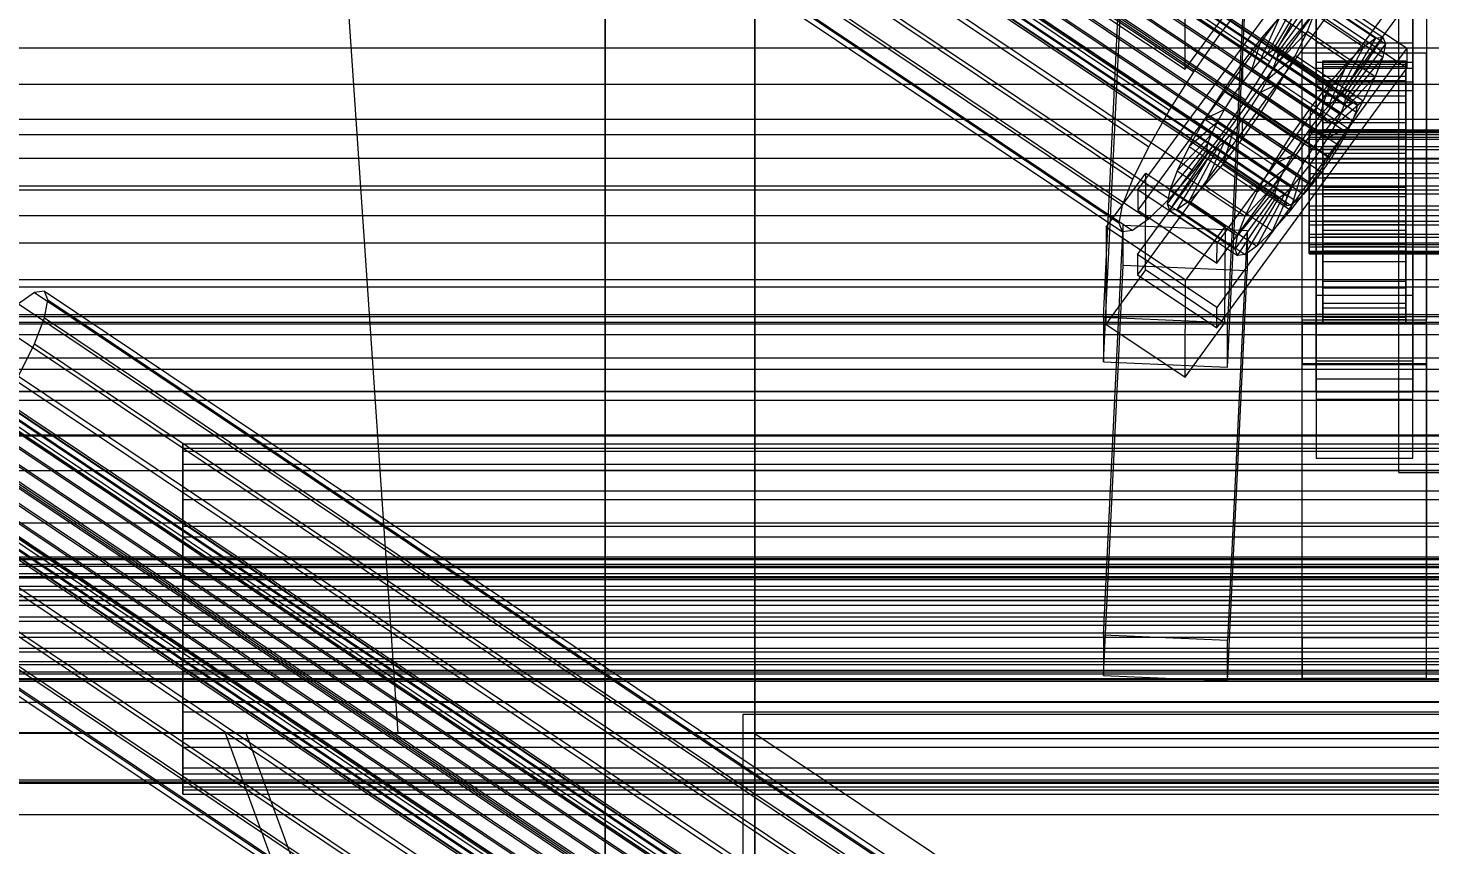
# Model space of a CAD drawing. Header units: millimetres. Extents: x -191664 to 191490, y -197311 to 10263.
# Drawn here: x -333.6 to -130.5, y -29348.9 to -29230.6 of the extents above; entities that cross this region are included whole.
import ezdxf

# ---------------------------------------------------------------- set-up
doc = ezdxf.new("R2010")
doc.units = ezdxf.units.MM
for name, color, linetype, lineweight in [('COTAS_USUARIO', 1, 'Continuous', 0), ('frontal_briquetadora', 7, 'Continuous', 0), ('frontal_C01', 7, 'Continuous', 0), ('frontal_C02', 7, 'Continuous', 0), ('frontal_C02-briq', 7, 'Continuous', 0), ('frontal_C03', 7, 'Continuous', 0), ('frontal_mezcladora', 7, 'Continuous', 0), ('frontal_secador', 7, 'Continuous', 0)]:
    doc.layers.add(name, color=color, linetype=linetype, lineweight=lineweight)
doc.dimstyles.new('PLANTA_100', dxfattribs={"dimtxt": 250, "dimasz": 150, "dimexe": 150, "dimexo": 80, "dimgap": 100, "dimtad": 1, "dimtih": 1, "dimtoh": 1, "dimdec": 1, "dimdsep": 46, "dimcen": 0.09, "dimclrd": 1, "dimclre": 1, "dimclrt": 1, "dimadec": 0, "dimazin": 0, "dimtfac": 1, "dimtdec": 4, "dimtofl": 0, "dimtmove": 0, "dimatfit": 3, "dimfxl": 1, "dimtolj": 1, "dimtzin": 0, "dimarcsym": 0})

# ---------------------------------------------------------------- blocks, each defined once
blk = doc.blocks.new('*D106')
at = {"layer": 'COTAS_USUARIO', "color": 1, "lineweight": -2, "transparency": 16777216}
for p, q in [((-1180, -29182.75), (-1180, -29032.75)), ((-60, -29332.75), (-1330, -29332.75)), ((-60, -29700), (-1330, -29700)), ((-1180, -29850), (-1180, -30000))]:
    blk.add_line(p, q, dxfattribs=at)
at = {"layer": 'COTAS_USUARIO', "color": 1, "transparency": 16777216}
for points in [[(-1205, -29182.75), (-1155, -29182.75), (-1180, -29332.75)], [(-1205, -29850), (-1155, -29850), (-1180, -29700)]]:
    blk.add_solid(points, dxfattribs=at)
at = {"layer": 'Defpoints', "color": 0, "transparency": 16777216}
for p in [(-1180, -29332.75), (20, -29332.75), (20, -29700)]:
    blk.add_point(p, dxfattribs=at)
blk = doc.blocks.new('*D109')
at = {"layer": 'COTAS_USUARIO', "color": 1, "lineweight": -2, "transparency": 16777216}
for p, q in [((-80, -28700), (-1350, -28700)), ((-1200, -31850), (-1200, -28850)), ((-80, -32000), (-1350, -32000))]:
    blk.add_line(p, q, dxfattribs=at)
at = {"layer": 'COTAS_USUARIO', "color": 1, "transparency": 16777216}
for points in [[(-1225, -28850), (-1175, -28850), (-1200, -28700)], [(-1225, -31850), (-1175, -31850), (-1200, -32000)]]:
    blk.add_solid(points, dxfattribs=at)
at = {"layer": 'Defpoints', "color": 0, "transparency": 16777216}
for p in [(-1200, -28700), (0, -28700), (0, -32000)]:
    blk.add_point(p, dxfattribs=at)
blk = doc.blocks.new('*D111')
at = {"layer": 'COTAS_USUARIO', "color": 1, "lineweight": -2, "transparency": 16777216}
for p, q in [((-80, -27700), (-1350, -27700)), ((-1200, -31850), (-1200, -27850)), ((-80, -32000), (-1350, -32000))]:
    blk.add_line(p, q, dxfattribs=at)
at = {"layer": 'COTAS_USUARIO', "color": 1, "transparency": 16777216}
for points in [[(-1225, -27850), (-1175, -27850), (-1200, -27700)], [(-1225, -31850), (-1175, -31850), (-1200, -32000)]]:
    blk.add_solid(points, dxfattribs=at)
at = {"layer": 'Defpoints', "color": 0, "transparency": 16777216}
for p in [(-1200, -27700), (0, -27700), (0, -32000)]:
    blk.add_point(p, dxfattribs=at)
blk = doc.blocks.new('*D121')
at = {"layer": 'COTAS_USUARIO', "color": 1, "lineweight": -2, "transparency": 16777216}
for p, q in [((-80, -29000), (-1350, -29000)), ((-1200, -31850), (-1200, -29150)), ((-80, -32000), (-1350, -32000))]:
    blk.add_line(p, q, dxfattribs=at)
at = {"layer": 'COTAS_USUARIO', "color": 1, "transparency": 16777216}
for points in [[(-1225, -29150), (-1175, -29150), (-1200, -29000)], [(-1225, -31850), (-1175, -31850), (-1200, -32000)]]:
    blk.add_solid(points, dxfattribs=at)
at = {"layer": 'Defpoints', "color": 0, "transparency": 16777216}
for p in [(-1200, -29000), (0, -29000), (0, -32000)]:
    blk.add_point(p, dxfattribs=at)

msp = doc.modelspace()

# ---------------------------------------------------------------- linework, layer by layer
at = {"layer": 'frontal_briquetadora', "color": 253, "true_color": 0xa8b8bb}
for p, q in [((-170, -29700), (-305, -29332.75)), ((-305, -29332.75), (-302, -29332.75)), ((345, -29332.75), (-305, -29332.75)), ((-167, -29700), (-302, -29332.75))]:
    msp.add_line(p, q, dxfattribs=at)
at = {"layer": 'frontal_C01', "color": 251, "true_color": 0x586d65}
for p, q in [((-250, -28680.37), (-250, -31735.76)), ((-250, -31740.5), (-250, -28685.1))]:
    msp.add_line(p, q, dxfattribs=at)
at = {"layer": 'frontal_C01', "color": 139, "true_color": 0x345e4e}
for p, q in [((-228.3, -29114.26), (-228.3, -29426.45)), ((-228.3, -29432.13), (-228.3, -29119.95))]:
    msp.add_line(p, q, dxfattribs=at)
at = {"layer": 'frontal_C01', "color": 139, "true_color": 0x354b57}
for p, q in [((-147, -29236.46), (-147, -29190.99)), ((-133, -29190.99), (-133, -29236.46)), ((-147, -29194.19), (-147, -29239.66)), ((-133, -29239.66), (-133, -29194.19)), ((-177.81, -29272.54), (-174.94, -29213.72)), ((-156.96, -29214.51), (-159.83, -29273.33)), ((-177.81, -29278.95), (-174.94, -29220.13)), ((-165.98, -29236.57), (-165.93, -29221.2)), ((-159.83, -29279.74), (-156.96, -29220.92)), ((-147, -29238.73), (-147, -29223.36)), ((-147, -29232.83), (-147, -29223.36)), ((-133, -29223.36), (-133, -29238.73)), ((-133, -29223.36), (-133, -29232.83)), ((-177.45, -29228.96), (-165.98, -29236.57)), ((-165.98, -29236.57), (-160.25, -29228.81)), ((-149, -29234.25), (-149, -29227.84)), ((-149, -29272.94), (-149, -29227.84)), ((-131, -29227.84), (-131, -29234.25)), ((-131, -29227.84), (-131, -29272.94)), ((-133, -29232.83), (-147, -29232.83)), ((-147, -29232.83), (-147, -29248.2)), ((-133, -29248.2), (-133, -29232.83)), ((-131, -29234.25), (-149, -29234.25)), ((-149, -29279.34), (-149, -29234.25)), ((-131, -29279.34), (-131, -29234.25)), ((-133, -29236.46), (-147, -29236.46)), ((-147, -29236.46), (-147, -29239.66)), ((-133, -29239.66), (-133, -29236.46)), ((-133, -29238.73), (-147, -29238.73)), ((-147, -29238.73), (-147, -29248.2)), ((-133, -29248.2), (-133, -29238.73)), ((-147, -29239.66), (-133, -29239.66)), ((-147, -29248.2), (-133, -29248.2)), ((-425, -29267.06), (425, -29267.06)), ((-159.83, -29273.33), (-177.81, -29272.54)), ((-177.81, -29272.54), (-177.81, -29278.95)), ((-159.83, -29279.74), (-159.83, -29273.33)), ((-131, -29272.94), (-149, -29272.94)), ((-149, -29272.94), (-149, -29279.34)), ((-131, -29279.34), (-131, -29272.94)), ((980, -29275.06), (-980, -29275.06)), ((980, -29280.06), (-980, -29280.06)), ((425, -29278.43), (-425, -29278.43)), ((-177.81, -29278.95), (-159.83, -29279.74)), ((-149, -29279.34), (-131, -29279.34)), ((425, -29283.32), (-425, -29283.32)), ((-425, -29294.69), (425, -29294.69))]:
    msp.add_line(p, q, dxfattribs=at)
at = {"layer": 'frontal_C02', "color": 251, "true_color": 0x586d65}
for p, q in [((-250, -28976.99), (-250, -31767.54)), ((-250, -31772.31), (-250, -28981.77))]:
    msp.add_line(p, q, dxfattribs=at)
at = {"layer": 'frontal_C02', "color": 9, "true_color": 0xbac6cb}
for p, q in [((-356.35, -29098.78), (-142.55, -29242.02)), ((-355.53, -29098.2), (-141.73, -29241.44)), ((-355.02, -29098.13), (-141.22, -29241.37)), ((-354.84, -29098.57), (-141.04, -29241.81)), ((-358.66, -29101.25), (-144.86, -29244.5)), ((-357.42, -29099.82), (-143.62, -29243.06)), ((-355.54, -29100.83), (-141.74, -29244.07)), ((-355.02, -29099.49), (-141.22, -29242.73)), ((-146.2, -29246.23), (-360, -29102.99)), ((-356.36, -29102.5), (-142.56, -29245.74)), ((-361.33, -29104.9), (-147.53, -29248.15)), ((-357.43, -29104.37), (-143.64, -29247.62)), ((-362.58, -29106.87), (-148.78, -29250.11)), ((-358.68, -29106.34), (-144.88, -29249.58)), ((-363.65, -29108.74), (-149.85, -29251.99)), ((-360.02, -29108.25), (-146.22, -29251.49)), ((-364.47, -29110.41), (-150.67, -29253.65)), ((-362.6, -29111.42), (-148.8, -29254.66)), ((-361.35, -29109.99), (-147.55, -29253.23)), ((-365.17, -29112.67), (-151.37, -29255.91)), ((-364.99, -29111.75), (-151.19, -29254.99)), ((-364.99, -29113.11), (-151.2, -29256.35)), ((-364.48, -29113.04), (-150.68, -29256.28)), ((-363.66, -29112.46), (-149.86, -29255.71)), ((-142.55, -29242.02), (-141.73, -29241.44)), ((-141.73, -29241.44), (-141.22, -29241.37)), ((-141.22, -29241.37), (-141.04, -29241.81)), ((-144.86, -29244.5), (-143.62, -29243.06)), ((-143.62, -29243.06), (-142.55, -29242.02)), ((-141.22, -29242.73), (-141.74, -29244.07)), ((-141.04, -29241.81), (-141.22, -29242.73)), ((-148, -29245.73), (-148, -29245.35)), ((-148, -29245.35), (-148, -29245.57)), ((-148, -29245.35), (148, -29245.35)), ((-148, -29245.57), (-148, -29246.4)), ((-148, -29245.57), (148, -29245.57)), ((-146.2, -29246.23), (-144.86, -29244.5)), ((-141.74, -29244.07), (-142.56, -29245.74)), ((-148, -29246.71), (-148, -29245.73)), ((-148, -29245.73), (148, -29245.73)), ((-148, -29246.4), (-148, -29247.76)), ((-148, -29246.4), (148, -29246.4)), ((-148, -29248.2), (-148, -29246.71)), ((-148, -29246.71), (148, -29246.71)), ((-147.53, -29248.15), (-146.2, -29246.23)), ((-143.64, -29247.62), (-144.88, -29249.58)), ((-142.56, -29245.74), (-143.64, -29247.62)), ((-148.78, -29250.11), (-147.53, -29248.15)), ((-148, -29247.76), (-148, -29249.57)), ((-148, -29247.76), (148, -29247.76)), ((-148, -29250.12), (-148, -29248.2)), ((-148, -29248.2), (148, -29248.2)), ((-148, -29249.57), (-148, -29251.71)), ((-148, -29249.57), (148, -29249.57)), ((-144.88, -29249.58), (-146.22, -29251.49)), ((-149.85, -29251.99), (-148.78, -29250.11)), ((-148, -29252.32), (-148, -29250.12)), ((-148, -29250.12), (148, -29250.12)), ((-146.22, -29251.49), (-147.55, -29253.23)), ((-151.19, -29254.99), (-150.67, -29253.65)), ((-150.67, -29253.65), (-149.85, -29251.99)), ((-147.55, -29253.23), (-148.8, -29254.66)), ((-148, -29251.71), (-148, -29254.03)), ((148, -29251.71), (-148, -29251.71)), ((-148, -29254.65), (-148, -29252.32)), ((-148, -29252.32), (148, -29252.32)), ((-151.37, -29255.91), (-151.19, -29254.99)), ((-149.86, -29255.71), (-150.68, -29256.28)), ((-148.8, -29254.66), (-149.86, -29255.71)), ((-148, -29254.03), (-148, -29256.37)), ((-148, -29254.03), (148, -29254.03)), ((-148, -29256.97), (-148, -29254.65)), ((-148, -29254.65), (148, -29254.65)), ((-151.2, -29256.35), (-151.37, -29255.91)), ((-150.68, -29256.28), (-151.2, -29256.35)), ((-148, -29256.37), (-148, -29258.57)), ((-148, -29256.37), (148, -29256.37)), ((-148, -29259.11), (-148, -29256.97)), ((-148, -29256.97), (148, -29256.97)), ((-148, -29258.57), (-148, -29260.48)), ((-148, -29258.57), (148, -29258.57)), ((-148, -29260.92), (-148, -29259.11)), ((-148, -29259.11), (148, -29259.11)), ((-148, -29260.48), (-148, -29261.97)), ((-148, -29260.48), (148, -29260.48)), ((-148, -29262.29), (-148, -29260.92)), ((-148, -29260.92), (148, -29260.92)), ((-148, -29261.97), (-148, -29262.95)), ((-148, -29261.97), (148, -29261.97)), ((-148, -29263.11), (-148, -29262.29)), ((-148, -29262.29), (148, -29262.29)), ((-148, -29262.95), (-148, -29263.34)), ((-148, -29262.95), (148, -29262.95)), ((-148, -29263.34), (-148, -29263.11)), ((-148, -29263.11), (148, -29263.11)), ((-148, -29263.34), (148, -29263.34)), ((-356.35, -29273.16), (-142.55, -29416.4)), ((-355.53, -29272.58), (-141.73, -29415.82)), ((-355.02, -29272.51), (-141.22, -29415.75)), ((-355.02, -29273.87), (-141.22, -29417.11)), ((-354.84, -29272.95), (-141.04, -29416.19)), ((-358.66, -29275.64), (-144.86, -29418.88)), ((-357.42, -29274.2), (-143.62, -29417.44)), ((-355.54, -29275.21), (-141.74, -29418.45)), ((-146.2, -29420.61), (-360, -29277.37)), ((-356.36, -29276.88), (-142.56, -29420.12)), ((-361.33, -29279.28), (-147.53, -29422.53)), ((-357.43, -29278.75), (-143.64, -29422)), ((-362.58, -29281.25), (-148.78, -29424.49)), ((-358.68, -29280.72), (-144.88, -29423.96)), ((-363.65, -29283.12), (-149.85, -29426.37)), ((-360.02, -29282.63), (-146.22, -29425.87)), ((-364.99, -29286.13), (-151.19, -29429.37)), ((-364.47, -29284.79), (-150.67, -29428.03)), ((-362.6, -29285.8), (-148.8, -29429.04)), ((-361.35, -29284.37), (-147.55, -29427.61)), ((-365.17, -29287.05), (-151.37, -29430.29)), ((-364.99, -29287.49), (-151.2, -29430.73)), ((-364.48, -29287.42), (-150.68, -29430.66)), ((-363.66, -29286.84), (-149.86, -29430.09)), ((-440, -29307.22), (440, -29307.22)), ((-440, -29307.45), (440, -29307.45)), ((-440, -29307.61), (440, -29307.61)), ((-440, -29308.27), (440, -29308.27)), ((-440, -29308.58), (440, -29308.58)), ((-440, -29309.63), (440, -29309.63)), ((-440, -29310.08), (440, -29310.08)), ((-440, -29311.45), (440, -29311.45)), ((-440, -29311.99), (440, -29311.99)), ((440, -29313.58), (-440, -29313.58)), ((-440, -29314.19), (440, -29314.19)), ((-440, -29315.9), (440, -29315.9)), ((-440, -29316.53), (440, -29316.53)), ((-440, -29318.24), (440, -29318.24)), ((-440, -29318.84), (440, -29318.84)), ((-440, -29320.44), (440, -29320.44)), ((-440, -29320.98), (440, -29320.98)), ((-440, -29322.35), (440, -29322.35)), ((-440, -29322.8), (440, -29322.8)), ((-440, -29323.85), (440, -29323.85)), ((-440, -29324.16), (440, -29324.16)), ((-440, -29324.82), (440, -29324.82)), ((-440, -29324.98), (440, -29324.98)), ((-440, -29325.21), (440, -29325.21))]:
    msp.add_line(p, q, dxfattribs=at)
at = {"layer": 'frontal_C02', "color": 252, "true_color": 0x83939a}
for p, q in [((-160.92, -29231.56), (-345.23, -29108.08)), ((-349, -29113.48), (-164.69, -29236.96)), ((-338, -29111.98), (-153.69, -29235.47)), ((-341.52, -29117.52), (-157.21, -29241)), ((-352.52, -29119.02), (-168.21, -29242.5)), ((-345.29, -29122.92), (-160.98, -29246.41)), ((-355.54, -29124.32), (-171.23, -29247.8)), ((-357.86, -29129.01), (-173.55, -29252.5)), ((-349.06, -29127.82), (-164.75, -29251.3)), ((-359.33, -29132.79), (-175.02, -29256.28)), ((-352.57, -29131.87), (-168.26, -29255.36)), ((-359.83, -29135.39), (-175.52, -29258.88)), ((-355.58, -29134.81), (-171.28, -29258.3)), ((-359.34, -29136.64), (-175.03, -29260.12)), ((-357.89, -29136.44), (-173.58, -29259.92)), ((-160.92, -29231.56), (-157.15, -29226.66)), ((-150.67, -29230.17), (-153.69, -29235.47)), ((-164.69, -29236.96), (-160.92, -29231.56)), ((-168.21, -29242.5), (-164.69, -29236.96)), ((-153.69, -29235.47), (-157.21, -29241)), ((-157.21, -29241), (-160.98, -29246.41)), ((-171.23, -29247.8), (-168.21, -29242.5)), ((-160.98, -29246.41), (-164.75, -29251.3)), ((-173.55, -29252.5), (-171.23, -29247.8)), ((-164.75, -29251.3), (-168.26, -29255.36)), ((-175.02, -29256.28), (-173.55, -29252.5)), ((-168.26, -29255.36), (-171.28, -29258.3)), ((-175.52, -29258.88), (-175.02, -29256.28)), ((-175.03, -29260.12), (-175.52, -29258.88)), ((-171.28, -29258.3), (-173.58, -29259.92)), ((-173.58, -29259.92), (-175.03, -29260.12)), ((-332.63, -29268.94), (-334.94, -29270.56)), ((-331.18, -29268.74), (-332.63, -29268.94)), ((-332.63, -29268.94), (-148.32, -29392.42)), ((-330.69, -29269.99), (-331.18, -29268.74)), ((-331.18, -29268.74), (-146.87, -29392.23)), ((-334.94, -29270.56), (-150.63, -29394.05)), ((-331.2, -29272.59), (-330.69, -29269.99)), ((-330.69, -29269.99), (-146.38, -29393.47)), ((-337.95, -29273.5), (-153.64, -29396.99)), ((-332.66, -29276.36), (-331.2, -29272.59)), ((-331.2, -29272.59), (-146.89, -29396.07)), ((-341.46, -29277.56), (-157.15, -29401.04)), ((-334.98, -29281.06), (-332.66, -29276.36)), ((-332.66, -29276.36), (-148.35, -29399.85)), ((-334.98, -29281.06), (-150.67, -29404.55)), ((-160.92, -29405.94), (-345.23, -29282.46)), ((-349, -29287.86), (-164.69, -29411.34)), ((-338, -29286.36), (-153.69, -29409.85)), ((-341.52, -29291.9), (-157.21, -29415.38)), ((-311.15, -29291.92), (-311.15, -29290.83)), ((-311.15, -29290.83), (-311.15, -29291.47)), ((-311.15, -29290.83), (311.15, -29290.83)), ((-311.15, -29291.47), (-311.15, -29293.79)), ((-311.15, -29291.47), (311.15, -29291.47)), ((-311.15, -29294.67), (-311.15, -29291.92)), ((-311.15, -29291.92), (311.15, -29291.92)), ((-352.52, -29293.4), (-168.21, -29416.88)), ((-311.15, -29293.79), (-311.15, -29297.64)), ((-311.15, -29293.79), (311.15, -29293.79)), ((-311.15, -29298.89), (-311.15, -29294.67)), ((-311.15, -29294.67), (311.15, -29294.67)), ((-345.29, -29297.3), (-160.98, -29420.79)), ((-311.15, -29297.64), (-311.15, -29302.76)), ((-311.15, -29297.64), (311.15, -29297.64)), ((-355.54, -29298.7), (-171.23, -29422.18)), ((-311.15, -29304.29), (-311.15, -29298.89)), ((-311.15, -29298.89), (311.15, -29298.89)), ((-349.06, -29302.2), (-164.75, -29425.68)), ((-357.86, -29303.4), (-173.55, -29426.88)), ((-311.15, -29302.76), (-311.15, -29308.79)), ((-311.15, -29302.76), (311.15, -29302.76)), ((-311.15, -29310.5), (-311.15, -29304.29)), ((-311.15, -29304.29), (311.15, -29304.29)), ((-352.57, -29306.25), (-168.26, -29429.74)), ((-359.33, -29307.17), (-175.02, -29430.66)), ((-359.83, -29309.77), (-175.52, -29433.26)), ((-355.58, -29309.19), (-171.28, -29432.68)), ((-311.15, -29308.79), (-311.15, -29315.33)), ((311.15, -29308.79), (-311.15, -29308.79)), ((-311.15, -29317.1), (-311.15, -29310.5)), ((-311.15, -29310.5), (311.15, -29310.5)), ((-359.34, -29311.02), (-175.03, -29434.5)), ((-357.89, -29310.82), (-173.58, -29434.3)), ((-311.15, -29315.33), (-311.15, -29321.93)), ((-311.15, -29315.33), (311.15, -29315.33)), ((-311.15, -29323.64), (-311.15, -29317.1)), ((-311.15, -29317.1), (311.15, -29317.1)), ((-311.15, -29321.93), (-311.15, -29328.14)), ((-311.15, -29321.93), (311.15, -29321.93)), ((-311.15, -29329.67), (-311.15, -29323.64)), ((-311.15, -29323.64), (311.15, -29323.64)), ((-311.15, -29328.14), (-311.15, -29333.54)), ((-311.15, -29328.14), (311.15, -29328.14)), ((-311.15, -29334.79), (-311.15, -29329.67)), ((-311.15, -29329.67), (311.15, -29329.67)), ((-311.15, -29333.54), (-311.15, -29337.76)), ((-311.15, -29333.54), (311.15, -29333.54)), ((-311.15, -29338.64), (-311.15, -29334.79)), ((-311.15, -29334.79), (311.15, -29334.79)), ((-311.15, -29337.76), (-311.15, -29340.51)), ((-311.15, -29337.76), (311.15, -29337.76)), ((-311.15, -29340.96), (-311.15, -29338.64)), ((-311.15, -29338.64), (311.15, -29338.64)), ((-311.15, -29340.51), (-311.15, -29341.6)), ((-311.15, -29340.51), (311.15, -29340.51)), ((-311.15, -29341.6), (-311.15, -29340.96)), ((-311.15, -29340.96), (311.15, -29340.96)), ((-311.15, -29341.6), (311.15, -29341.6))]:
    msp.add_line(p, q, dxfattribs=at)
at = {"layer": 'frontal_C02', "color": 139, "true_color": 0x345e4e}
for p, q in [((-228.3, -29158.45), (-228.3, -29332.83)), ((-228.3, -29338.57), (-228.3, -29164.19)), ((-130, -29398.69), (-228.3, -29332.83)), ((-228.3, -29332.83), (-228.3, -29617.65)), ((-228.3, -29332.83), (-228.3, -29338.57)), ((-228.3, -29623.39), (-228.3, -29338.57)), ((-228.3, -29338.57), (-130, -29404.43))]:
    msp.add_line(p, q, dxfattribs=at)
at = {"layer": 'frontal_C02', "color": 139, "true_color": 0x354b57}
for p, q in [((-172.81, -29254.07), (-145.28, -29216.48)), ((-145.29, -29219.4), (-172.82, -29256.99)), ((-133.81, -29224.16), (-161.34, -29261.75)), ((-172.85, -29263.42), (-145.32, -29225.83)), ((-161.35, -29264.68), (-133.82, -29227.08)), ((-147, -29272.11), (-147, -29226.21)), ((-145.32, -29225.83), (-133.85, -29233.51)), ((-133, -29226.21), (-133, -29272.11)), ((-145.33, -29228.75), (-172.86, -29266.35)), ((-147, -29229.13), (-147, -29275.04)), ((-133.86, -29236.44), (-145.33, -29228.75)), ((-133, -29275.04), (-133, -29229.13)), ((-133.85, -29233.51), (-161.38, -29271.11)), ((-133.85, -29233.51), (-133.86, -29236.44)), ((-161.39, -29274.03), (-133.86, -29236.44)), ((-147, -29238.48), (-147, -29235.56)), ((-147, -29235.56), (-133, -29235.56)), ((-147, -29281.47), (-147, -29235.56)), ((-133, -29235.56), (-133, -29238.48)), ((-133, -29235.56), (-133, -29281.47)), ((-133, -29238.48), (-147, -29238.48)), ((-147, -29238.48), (-147, -29284.39)), ((-133, -29284.39), (-133, -29238.48)), ((450, -29246.08), (-450, -29246.08)), ((-177.39, -29259.46), (-171.66, -29251.63)), ((-171.72, -29265.66), (-171.66, -29251.63)), ((-171.66, -29251.63), (-160.19, -29259.31)), ((-172.81, -29254.07), (-172.82, -29256.99)), ((-161.34, -29261.75), (-172.81, -29254.07)), ((-172.82, -29256.99), (-161.35, -29264.68)), ((-450, -29257.78), (450, -29257.78)), ((-177.81, -29318.54), (-174.94, -29259.16)), ((-177.39, -29259.46), (-177.45, -29273.49)), ((-165.93, -29267.14), (-177.39, -29259.46)), ((-174.94, -29265.01), (-174.94, -29259.16)), ((-174.94, -29259.16), (-156.96, -29259.96)), ((-160.19, -29259.31), (-165.93, -29267.14)), ((-160.19, -29259.31), (-160.25, -29273.34)), ((-161.35, -29264.68), (-161.34, -29261.75)), ((-156.96, -29259.96), (-159.83, -29319.34)), ((-156.96, -29259.96), (-156.96, -29265.8)), ((-172.85, -29263.42), (-172.86, -29266.35)), ((-161.38, -29271.11), (-172.85, -29263.42)), ((-177.81, -29324.39), (-174.94, -29265.01)), ((-171.72, -29265.66), (-177.45, -29273.49)), ((-156.96, -29265.8), (-174.94, -29265.01)), ((-160.25, -29273.34), (-171.72, -29265.66)), ((-159.83, -29325.18), (-156.96, -29265.8)), ((-172.86, -29266.35), (-161.39, -29274.03)), ((-165.98, -29281.17), (-165.93, -29267.14)), ((-147, -29283.35), (-147, -29269.32)), ((-147, -29269.32), (-133, -29269.32)), ((-147, -29278.89), (-147, -29269.32)), ((-133, -29269.32), (-133, -29283.35)), ((-133, -29269.32), (-133, -29278.89)), ((-161.39, -29274.03), (-161.38, -29271.11)), ((-177.45, -29273.49), (-165.98, -29281.17)), ((-165.98, -29281.17), (-160.25, -29273.34)), ((-149, -29279.26), (-149, -29273.41)), ((-149, -29273.41), (-131, -29273.41)), ((-149, -29318.94), (-149, -29273.41)), ((-133, -29272.11), (-147, -29272.11)), ((-147, -29272.11), (-147, -29275.04)), ((-133, -29275.04), (-133, -29272.11)), ((-131, -29273.41), (-131, -29279.26)), ((-131, -29273.41), (-131, -29318.94)), ((-147, -29275.04), (-133, -29275.04)), ((-131, -29279.26), (-149, -29279.26)), ((-149, -29324.78), (-149, -29279.26)), ((-133, -29278.89), (-147, -29278.89)), ((-147, -29278.89), (-147, -29292.92)), ((-133, -29292.92), (-133, -29278.89)), ((-131, -29324.78), (-131, -29279.26)), ((-133, -29281.47), (-147, -29281.47)), ((-147, -29281.47), (-147, -29284.39)), ((-133, -29284.39), (-133, -29281.47)), ((-133, -29283.35), (-147, -29283.35)), ((-147, -29283.35), (-147, -29292.92)), ((-133, -29292.92), (-133, -29283.35)), ((-147, -29284.39), (-133, -29284.39)), ((-147, -29292.92), (-133, -29292.92)), ((-425, -29313.48), (425, -29313.48)), ((-159.83, -29319.34), (-177.81, -29318.54)), ((-177.81, -29318.54), (-177.81, -29324.39)), ((-159.83, -29325.18), (-159.83, -29319.34)), ((-131, -29318.94), (-149, -29318.94)), ((-149, -29318.94), (-149, -29324.78)), ((-131, -29324.78), (-131, -29318.94)), ((-177.81, -29324.39), (-159.83, -29325.18)), ((-149, -29324.78), (-131, -29324.78)), ((425, -29324.96), (-425, -29324.96)), ((425, -29328.33), (-425, -29328.33)), ((-425, -29339.8), (425, -29339.8))]:
    msp.add_line(p, q, dxfattribs=at)
at = {"layer": 'frontal_C02', "color": 155, "true_color": 0x617580}
for p, q in [((-154.02, -29234.33), (-149.95, -29226.73)), ((-153.2, -29233.76), (-148.23, -29225.51)), ((-152.69, -29233.69), (-147.14, -29225.37)), ((-152.51, -29234.13), (-146.78, -29226.3)), ((-149.95, -29226.73), (-140.12, -29233.32)), ((-148.23, -29225.51), (-138.4, -29232.1)), ((-147.14, -29225.37), (-137.31, -29231.95)), ((-146.78, -29226.3), (-136.95, -29232.88)), ((-155.08, -29235.38), (-152.21, -29228.93)), ((-152.21, -29228.93), (-154.83, -29231.96)), ((-152.69, -29235.05), (-147.15, -29228.24)), ((-152.21, -29228.93), (-142.38, -29235.51)), ((-148.25, -29231.07), (-147.15, -29228.24)), ((-147.15, -29228.24), (-137.32, -29234.83)), ((-153.21, -29236.39), (-148.25, -29231.07)), ((-149.99, -29234.58), (-148.25, -29231.07)), ((-148.25, -29231.07), (-138.42, -29237.65)), ((-154.83, -29231.96), (-157.65, -29235.63)), ((-156.33, -29236.81), (-154.83, -29231.96)), ((-154.83, -29231.96), (-145, -29238.55)), ((-140.12, -29233.32), (-144.19, -29240.92)), ((-138.4, -29232.1), (-143.37, -29240.34)), ((-137.31, -29231.95), (-142.86, -29240.27)), ((-136.95, -29232.88), (-142.68, -29240.72)), ((-142.38, -29235.51), (-140.12, -29233.32)), ((-140.12, -29233.32), (-138.4, -29232.1)), ((-138.4, -29232.1), (-137.31, -29231.95)), ((-136.95, -29232.88), (-137.32, -29234.83)), ((-137.31, -29231.95), (-136.95, -29232.88)), ((-156.33, -29236.81), (-155.08, -29235.38)), ((-155.08, -29235.38), (-154.02, -29234.33)), ((-145.26, -29241.96), (-155.08, -29235.38)), ((-154.03, -29238.05), (-149.99, -29234.58)), ((-154.02, -29234.33), (-153.2, -29233.76)), ((-144.19, -29240.92), (-154.02, -29234.33)), ((-152.69, -29235.05), (-153.21, -29236.39)), ((-153.2, -29233.76), (-152.69, -29233.69)), ((-143.37, -29240.34), (-153.2, -29233.76)), ((-142.86, -29240.27), (-152.69, -29233.69)), ((-152.69, -29233.69), (-152.51, -29234.13)), ((-152.51, -29234.13), (-152.69, -29235.05)), ((-142.86, -29241.64), (-152.69, -29235.05)), ((-142.68, -29240.72), (-152.51, -29234.13)), ((-152.25, -29238.55), (-149.99, -29234.58)), ((-149.99, -29234.58), (-140.16, -29241.17)), ((-146, -29245.35), (-146, -29235.35)), ((-146, -29235.35), (-146, -29235.83)), ((-146, -29235.35), (-134, -29235.35)), ((-146, -29236.17), (-146, -29235.35)), ((-137.32, -29234.83), (-142.86, -29241.64)), ((-137.32, -29234.83), (-138.42, -29237.65)), ((-134, -29235.83), (-134, -29235.35)), ((-134, -29235.35), (-134, -29245.35)), ((-134, -29235.35), (-134, -29236.17)), ((-157.65, -29235.63), (-160.47, -29239.67)), ((-157.65, -29235.63), (-157.66, -29238.55)), ((-157.66, -29238.55), (-156.33, -29236.81)), ((-147.82, -29242.21), (-157.65, -29235.63)), ((-146.5, -29243.4), (-156.33, -29236.81)), ((-153.21, -29236.39), (-154.03, -29238.05)), ((-143.38, -29242.97), (-153.21, -29236.39)), ((-146, -29245.57), (-146, -29235.83)), ((-146, -29235.83), (-146, -29237.57)), ((-146, -29235.83), (-134, -29235.83)), ((-146, -29245.73), (-146, -29236.17)), ((-146, -29236.17), (-134, -29236.17)), ((-146, -29238.23), (-146, -29236.17)), ((-142.38, -29235.51), (-145.26, -29241.96)), ((-145, -29238.55), (-142.38, -29235.51)), ((-134, -29237.57), (-134, -29235.83)), ((-134, -29235.83), (-134, -29245.57)), ((-134, -29236.17), (-134, -29245.73)), ((-134, -29236.17), (-134, -29238.23)), ((-159, -29240.46), (-157.66, -29238.55)), ((-157.66, -29238.55), (-147.83, -29245.13)), ((-154.03, -29238.05), (-155.1, -29239.93)), ((-155.1, -29239.93), (-152.25, -29238.55)), ((-154.88, -29242.69), (-152.25, -29238.55)), ((-144.2, -29244.64), (-154.03, -29238.05)), ((-152.25, -29238.55), (-142.42, -29245.13)), ((-147.82, -29242.21), (-145, -29238.55)), ((-145, -29238.55), (-146.5, -29243.4)), ((-146, -29246.4), (-146, -29237.57)), ((-146, -29237.57), (-146, -29240.45)), ((-146, -29237.57), (-134, -29237.57)), ((-146, -29246.71), (-146, -29238.23)), ((-146, -29238.23), (-134, -29238.23)), ((-146, -29241.38), (-146, -29238.23)), ((-138.42, -29237.65), (-143.38, -29242.97)), ((-138.42, -29237.65), (-140.16, -29241.17)), ((-134, -29240.45), (-134, -29237.57)), ((-134, -29237.57), (-134, -29246.4)), ((-134, -29238.23), (-134, -29246.71)), ((-134, -29238.23), (-134, -29241.38)), ((-160.47, -29239.67), (-163.1, -29243.81)), ((-159, -29240.46), (-160.47, -29239.67)), ((-160.47, -29239.67), (-150.64, -29246.25)), ((-160.25, -29242.42), (-159, -29240.46)), ((-149.17, -29247.05), (-159, -29240.46)), ((-155.1, -29239.93), (-156.35, -29241.89)), ((-145.27, -29246.52), (-155.1, -29239.93)), ((-146, -29247.76), (-146, -29240.45)), ((-146, -29240.45), (-146, -29244.28)), ((-146, -29240.45), (-134, -29240.45)), ((-146, -29248.2), (-146, -29241.38)), ((-146, -29241.38), (-134, -29241.38)), ((-146, -29245.42), (-146, -29241.38)), ((-144.19, -29240.92), (-145.26, -29241.96)), ((-140.16, -29241.17), (-144.2, -29244.64)), ((-143.37, -29240.34), (-144.19, -29240.92)), ((-142.86, -29240.27), (-143.37, -29240.34)), ((-142.68, -29240.72), (-142.86, -29240.27)), ((-142.86, -29241.64), (-142.68, -29240.72)), ((-140.16, -29241.17), (-142.42, -29245.13)), ((-134, -29244.28), (-134, -29240.45)), ((-134, -29240.45), (-134, -29247.76)), ((-134, -29241.38), (-134, -29248.2)), ((-134, -29241.38), (-134, -29245.42)), ((-160.25, -29242.42), (-163.1, -29243.81)), ((-161.32, -29244.3), (-160.25, -29242.42)), ((-150.42, -29249.01), (-160.25, -29242.42)), ((-157.7, -29246.73), (-154.88, -29242.69)), ((-156.35, -29241.89), (-157.69, -29243.81)), ((-156.35, -29241.89), (-154.88, -29242.69)), ((-146.52, -29248.48), (-156.35, -29241.89)), ((-154.88, -29242.69), (-145.05, -29249.28)), ((-150.64, -29246.25), (-147.82, -29242.21)), ((-147.83, -29245.13), (-147.82, -29242.21)), ((-146.5, -29243.4), (-147.83, -29245.13)), ((-145.26, -29241.96), (-146.5, -29243.4)), ((-144.2, -29244.64), (-143.38, -29242.97)), ((-143.38, -29242.97), (-142.86, -29241.64)), ((-163.1, -29243.81), (-165.37, -29247.77)), ((-161.32, -29244.3), (-165.37, -29247.77)), ((-163.1, -29243.81), (-153.27, -29250.4)), ((-162.14, -29245.97), (-161.32, -29244.3)), ((-151.49, -29250.89), (-161.32, -29244.3)), ((-159.02, -29245.54), (-160.52, -29250.39)), ((-159.02, -29245.54), (-160.27, -29246.98)), ((-157.69, -29243.81), (-159.02, -29245.54)), ((-149.19, -29252.13), (-159.02, -29245.54)), ((-157.69, -29243.81), (-157.7, -29246.73)), ((-147.86, -29250.39), (-157.69, -29243.81)), ((-147.83, -29245.13), (-149.17, -29247.05)), ((-146, -29249.57), (-146, -29244.28)), ((-146, -29244.28), (-146, -29248.79)), ((-146, -29244.28), (-134, -29244.28)), ((-146, -29245.57), (-146, -29245.35)), ((-134, -29245.35), (-146, -29245.35)), ((-146, -29245.35), (-146, -29245.73)), ((-146, -29250.12), (-146, -29245.42)), ((-146, -29245.42), (-134, -29245.42)), ((-146, -29250.07), (-146, -29245.42)), ((-146, -29246.4), (-146, -29245.57)), ((-134, -29245.57), (-146, -29245.57)), ((-145.27, -29246.52), (-144.2, -29244.64)), ((-142.42, -29245.13), (-145.27, -29246.52)), ((-142.42, -29245.13), (-145.05, -29249.28)), ((-134, -29248.79), (-134, -29244.28)), ((-134, -29244.28), (-134, -29249.57)), ((-134, -29245.35), (-134, -29245.57)), ((-134, -29245.73), (-134, -29245.35)), ((-134, -29245.42), (-134, -29250.12)), ((-134, -29245.42), (-134, -29250.07)), ((-134, -29245.57), (-134, -29246.4)), ((-162.66, -29247.31), (-168.2, -29254.11)), ((-162.14, -29245.97), (-167.1, -29251.29)), ((-160.27, -29246.98), (-163.14, -29253.43)), ((-162.84, -29248.23), (-162.66, -29247.31)), ((-162.66, -29247.31), (-162.14, -29245.97)), ((-152.83, -29253.89), (-162.66, -29247.31)), ((-152.31, -29252.55), (-162.14, -29245.97)), ((-160.27, -29246.98), (-161.33, -29248.02)), ((-160.52, -29250.39), (-157.7, -29246.73)), ((-150.44, -29253.57), (-160.27, -29246.98)), ((-157.7, -29246.73), (-147.87, -29253.32)), ((-153.27, -29250.4), (-150.64, -29246.25)), ((-150.64, -29246.25), (-149.17, -29247.05)), ((-149.17, -29247.05), (-150.42, -29249.01)), ((-146.52, -29248.48), (-145.27, -29246.52)), ((-134, -29245.73), (-146, -29245.73)), ((-146, -29245.73), (-146, -29246.71)), ((-146, -29247.76), (-146, -29246.4)), ((-134, -29246.4), (-146, -29246.4)), ((-134, -29246.71), (-146, -29246.71)), ((-146, -29246.71), (-146, -29248.2)), ((-134, -29246.71), (-134, -29245.73)), ((-134, -29246.4), (-134, -29247.76)), ((-134, -29248.2), (-134, -29246.71)), ((-162.84, -29248.23), (-168.57, -29256.06)), ((-162.66, -29248.67), (-168.21, -29256.99)), ((-162.15, -29248.6), (-167.12, -29256.84)), ((-165.37, -29247.77), (-167.1, -29251.29)), ((-161.33, -29248.02), (-165.4, -29255.63)), ((-165.37, -29247.77), (-155.54, -29254.36)), ((-162.66, -29248.67), (-162.84, -29248.23)), ((-153.01, -29254.81), (-162.84, -29248.23)), ((-162.15, -29248.6), (-162.66, -29248.67)), ((-152.83, -29255.25), (-162.66, -29248.67)), ((-161.33, -29248.02), (-162.15, -29248.6)), ((-152.32, -29255.18), (-162.15, -29248.6)), ((-151.5, -29254.61), (-161.33, -29248.02)), ((-153.27, -29250.4), (-150.42, -29249.01)), ((-150.42, -29249.01), (-151.49, -29250.89)), ((-145.05, -29249.28), (-147.87, -29253.32)), ((-147.86, -29250.39), (-146.52, -29248.48)), ((-145.05, -29249.28), (-146.52, -29248.48)), ((-146, -29249.57), (-146, -29247.76)), ((-134, -29247.76), (-146, -29247.76)), ((-134, -29248.2), (-146, -29248.2)), ((-146, -29248.2), (-146, -29250.12)), ((-146, -29248.79), (-146, -29251.71)), ((-134, -29248.79), (-146, -29248.79)), ((-146, -29248.79), (-146, -29253.68)), ((-146, -29251.71), (-146, -29249.57)), ((-134, -29249.57), (-146, -29249.57)), ((-134, -29247.76), (-134, -29249.57)), ((-134, -29250.12), (-134, -29248.2)), ((-134, -29251.71), (-134, -29248.79)), ((-134, -29253.68), (-134, -29248.79)), ((-134, -29249.57), (-134, -29251.71)), ((-167.1, -29251.29), (-168.2, -29254.11)), ((-167.1, -29251.29), (-157.27, -29257.87)), ((-163.14, -29253.43), (-160.52, -29250.39)), ((-160.52, -29250.39), (-150.69, -29256.98)), ((-155.54, -29254.36), (-153.27, -29250.4)), ((-155.54, -29254.36), (-151.49, -29250.89)), ((-151.49, -29250.89), (-152.31, -29252.55)), ((-149.19, -29252.13), (-147.86, -29250.39)), ((-147.87, -29253.32), (-147.86, -29250.39)), ((-146, -29252.32), (-146, -29250.07)), ((-146, -29250.07), (-134, -29250.07)), ((-146, -29255), (-146, -29250.07)), ((-134, -29250.12), (-146, -29250.12)), ((-146, -29250.12), (-146, -29252.32)), ((-134, -29250.07), (-134, -29252.32)), ((-134, -29250.07), (-134, -29255)), ((-134, -29252.32), (-134, -29250.12)), ((-165.4, -29255.63), (-163.14, -29253.43)), ((-163.14, -29253.43), (-153.31, -29260.01)), ((-157.27, -29257.87), (-152.31, -29252.55)), ((-153.31, -29260.01), (-150.44, -29253.57)), ((-152.31, -29252.55), (-152.83, -29253.89)), ((-151.5, -29254.61), (-150.44, -29253.57)), ((-150.69, -29256.98), (-149.19, -29252.13)), ((-147.87, -29253.32), (-150.69, -29256.98)), ((-150.44, -29253.57), (-149.19, -29252.13)), ((-146, -29251.71), (-134, -29251.71)), ((-146, -29254.03), (-146, -29251.71)), ((-134, -29252.32), (-146, -29252.32)), ((-146, -29252.32), (-146, -29254.65)), ((-146, -29254.03), (-146, -29253.68)), ((-146, -29253.68), (-146, -29258.62)), ((-146, -29253.68), (-134, -29253.68)), ((-134, -29251.71), (-134, -29254.03)), ((-134, -29254.65), (-134, -29252.32)), ((-134, -29258.62), (-134, -29253.68)), ((-134, -29253.68), (-134, -29254.03)), ((-168.2, -29254.11), (-168.57, -29256.06)), ((-168.2, -29254.11), (-158.37, -29260.7)), ((-167.12, -29256.84), (-165.4, -29255.63)), ((-165.4, -29255.63), (-155.57, -29262.21)), ((-158.74, -29262.64), (-153.01, -29254.81)), ((-158.38, -29263.57), (-152.83, -29255.25)), ((-158.37, -29260.7), (-152.83, -29253.89)), ((-157.29, -29263.43), (-152.32, -29255.18)), ((-157.27, -29257.87), (-155.54, -29254.36)), ((-155.57, -29262.21), (-151.5, -29254.61)), ((-152.83, -29253.89), (-153.01, -29254.81)), ((-153.01, -29254.81), (-152.83, -29255.25)), ((-152.83, -29255.25), (-152.32, -29255.18)), ((-152.32, -29255.18), (-151.5, -29254.61)), ((-146, -29256.37), (-146, -29254.03)), ((-134, -29254.03), (-146, -29254.03)), ((-146, -29254.65), (-146, -29255)), ((-134, -29254.65), (-146, -29254.65)), ((-146, -29254.65), (-146, -29256.97)), ((-146, -29255), (-134, -29255)), ((-146, -29259.89), (-146, -29255)), ((-134, -29254.03), (-134, -29256.37)), ((-134, -29255), (-134, -29254.65)), ((-134, -29256.97), (-134, -29254.65)), ((-134, -29255), (-134, -29259.89)), ((-168.57, -29256.06), (-168.21, -29256.99)), ((-168.57, -29256.06), (-158.74, -29262.64)), ((-168.21, -29256.99), (-167.12, -29256.84)), ((-168.21, -29256.99), (-158.38, -29263.57)), ((-167.12, -29256.84), (-157.29, -29263.43)), ((-150.69, -29256.98), (-153.31, -29260.01)), ((-146, -29258.57), (-146, -29256.37)), ((-146, -29256.37), (-146, -29258.62)), ((-134, -29256.37), (-146, -29256.37)), ((-146, -29256.97), (-146, -29259.89)), ((-134, -29256.97), (-146, -29256.97)), ((-146, -29256.97), (-146, -29259.11)), ((-134, -29258.62), (-134, -29256.37)), ((-134, -29256.37), (-134, -29258.57)), ((-134, -29259.89), (-134, -29256.97)), ((-134, -29259.11), (-134, -29256.97)), ((-158.37, -29260.7), (-157.27, -29257.87)), ((-146, -29260.48), (-146, -29258.57)), ((-146, -29258.57), (-146, -29263.26)), ((-134, -29258.57), (-146, -29258.57)), ((-146, -29258.62), (-146, -29263.26)), ((-146, -29258.62), (-134, -29258.62)), ((-146, -29259.11), (-146, -29264.41)), ((-134, -29259.11), (-146, -29259.11)), ((-146, -29259.11), (-146, -29260.92)), ((-134, -29263.26), (-134, -29258.57)), ((-134, -29258.57), (-134, -29260.48)), ((-134, -29263.26), (-134, -29258.62)), ((-134, -29264.41), (-134, -29259.11)), ((-134, -29260.92), (-134, -29259.11)), ((-158.74, -29262.64), (-158.37, -29260.7)), ((-153.31, -29260.01), (-155.57, -29262.21)), ((-146, -29259.89), (-134, -29259.89)), ((-146, -29264.41), (-146, -29259.89)), ((-146, -29261.97), (-146, -29260.48)), ((-146, -29260.48), (-146, -29267.3)), ((-134, -29260.48), (-146, -29260.48)), ((-146, -29260.92), (-146, -29268.24)), ((-134, -29260.92), (-146, -29260.92)), ((-146, -29260.92), (-146, -29262.29)), ((-134, -29259.89), (-134, -29264.41)), ((-134, -29267.3), (-134, -29260.48)), ((-134, -29260.48), (-134, -29261.97)), ((-134, -29268.24), (-134, -29260.92)), ((-134, -29262.29), (-134, -29260.92)), ((-158.38, -29263.57), (-158.74, -29262.64)), ((-157.29, -29263.43), (-158.38, -29263.57)), ((-155.57, -29262.21), (-157.29, -29263.43)), ((-146, -29262.95), (-146, -29261.97)), ((-146, -29261.97), (-146, -29270.46)), ((-134, -29261.97), (-146, -29261.97)), ((-146, -29262.29), (-146, -29271.12)), ((-134, -29262.29), (-146, -29262.29)), ((-146, -29262.29), (-146, -29263.11)), ((-146, -29263.34), (-146, -29262.95)), ((-146, -29262.95), (-146, -29272.51)), ((-134, -29262.95), (-146, -29262.95)), ((-146, -29263.11), (-146, -29272.85)), ((-134, -29263.11), (-146, -29263.11)), ((-146, -29263.11), (-146, -29263.34)), ((-146, -29263.26), (-146, -29267.3)), ((-146, -29263.26), (-134, -29263.26)), ((-146, -29263.34), (-146, -29273.33)), ((-134, -29263.34), (-146, -29263.34)), ((-134, -29270.46), (-134, -29261.97)), ((-134, -29261.97), (-134, -29262.95)), ((-134, -29271.12), (-134, -29262.29)), ((-134, -29263.11), (-134, -29262.29)), ((-134, -29272.51), (-134, -29262.95)), ((-134, -29262.95), (-134, -29263.34)), ((-134, -29272.85), (-134, -29263.11)), ((-134, -29263.34), (-134, -29263.11)), ((-134, -29267.3), (-134, -29263.26)), ((-134, -29273.33), (-134, -29263.34)), ((-146, -29264.41), (-134, -29264.41)), ((-146, -29268.24), (-146, -29264.41)), ((-134, -29264.41), (-134, -29268.24)), ((-146, -29267.3), (-146, -29270.46)), ((-146, -29267.3), (-134, -29267.3)), ((-134, -29270.46), (-134, -29267.3)), ((-146, -29268.24), (-134, -29268.24)), ((-146, -29271.12), (-146, -29268.24)), ((-134, -29268.24), (-134, -29271.12)), ((-146, -29270.46), (-146, -29272.51)), ((-146, -29270.46), (-134, -29270.46)), ((-146, -29271.12), (-134, -29271.12)), ((-146, -29272.85), (-146, -29271.12)), ((-134, -29272.51), (-134, -29270.46)), ((-134, -29271.12), (-134, -29272.85)), ((-146, -29272.51), (-146, -29273.33)), ((-146, -29272.51), (-134, -29272.51)), ((-146, -29272.85), (-134, -29272.85)), ((-146, -29273.33), (-146, -29272.85)), ((-146, -29273.33), (-134, -29273.33)), ((-134, -29273.33), (-134, -29272.51)), ((-134, -29272.85), (-134, -29273.33))]:
    msp.add_line(p, q, dxfattribs=at)
at = {"layer": 'frontal_C02-briq', "color": 253, "true_color": 0x98adb8}
for p in [(-300, -29039.94), (320, -29332.75)]:
    msp.add_line(p, (-280, -29332.75), dxfattribs=at)
at = {"layer": 'frontal_C03', "color": 251, "true_color": 0x586d65}
for p, q in [((-250, -28596.31), (-250, -31246.31)), ((-250, -31251.12), (-250, -28601.12))]:
    msp.add_line(p, q, dxfattribs=at)
at = {"layer": 'frontal_C03', "color": 139, "true_color": 0x345e4e}
for p, q in [((-250, -29370.12), (-250, -29106.2)), ((-250, -29375.9), (-250, -29111.98))]:
    msp.add_line(p, q, dxfattribs=at)
at = {"layer": 'frontal_C03', "color": 139, "true_color": 0x354b57}
for p, q in [((-450, -29238.75), (450, -29238.75)), ((450, -29249.52), (-450, -29249.52)), ((450, -29272.46), (-450, -29272.46)), ((-450, -29283.23), (450, -29283.23)), ((430, -29284.58), (-430, -29284.58)), ((430, -29289.58), (-430, -29289.58)), ((430, -29339.58), (-430, -29339.58)), ((430, -29344.58), (-430, -29344.58))]:
    msp.add_line(p, q, dxfattribs=at)
at = {"layer": 'frontal_mezcladora', "color": 139, "true_color": 0x344b58}
msp.add_line((-980, -29340), (-80, -29340), dxfattribs=at)
at = {"layer": 'frontal_secador', "color": 142, "true_color": 0x159eb4}
for q in [(-135, -29005), (135, -29295)]:
    msp.add_line((-135, -29295), q, dxfattribs=at)
at = {"layer": 'frontal_secador', "color": 253, "true_color": 0xa4b0b5}
for p, q in [((-1360, -29233.5), (1360, -29233.5)), ((-1250, -29233.5), (1250, -29233.5)), ((1360, -29243.85), (-1360, -29243.85)), ((1360, -29253.5), (-1360, -29253.5)), ((1250, -29254.08), (-1250, -29254.08)), ((1360, -29261.78), (-1360, -29261.78)), ((1360, -29268.14), (-1360, -29268.14)), ((1360, -29272.14), (-1360, -29272.14)), ((1360, -29273.5), (-1360, -29273.5)), ((1250, -29273.25), (-1250, -29273.25)), ((1250, -29289.71), (-1250, -29289.71)), ((1250, -29302.35), (-1250, -29302.35)), ((1250, -29310.29), (-1250, -29310.29)), ((1250, -29313), (-1250, -29313))]:
    msp.add_line(p, q, dxfattribs=at)
at = {"layer": 'frontal_secador', "color": 251, "true_color": 0x536a64}
for p, q in [((-230, -29330), (230, -29330)), ((-230, -29365), (-230, -29330))]:
    msp.add_line(p, q, dxfattribs=at)

# ---------------------------------------------------------------- dimensions: what is measured, and where the dimension line sits
at = {"layer": 'COTAS_USUARIO'}
for p1, p2, picture, middle in [((0, -32000), (0, -27700), '*D111', (-1200, -29850)), ((0, -32000), (0, -28700), '*D109', (-1200, -30350)), ((0, -32000), (0, -29000), '*D121', (-1200, -30500)), ((20, -29700), (20, -29332.75), '*D106', (-1180, -29516.375))]:
    dim = msp.add_aligned_dim(p1=p1, p2=p2, distance=1200, dimstyle='PLANTA_100', dxfattribs=at)
    dim.commit()
    dim.dimension.update_dxf_attribs({"geometry": picture, "text_midpoint": middle})

doc.saveas('drawing.dxf')
